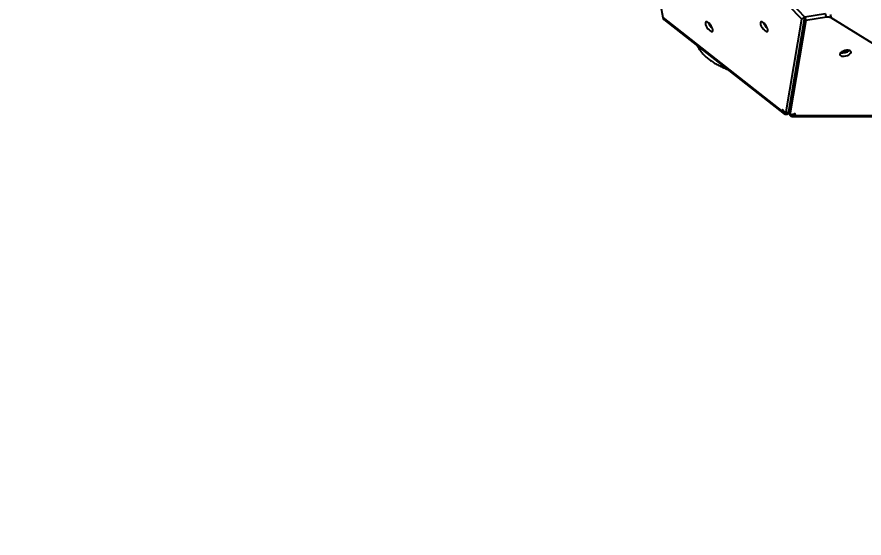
# Model space of a CAD drawing. Header units: millimetres. Extents: x -4720 to 4364, y -4819 to 4363.
# Drawn here: x -1610 to -951, y -916 to -511 of the extents above; entities that cross this region are included whole.
import ezdxf

# ---------------------------------------------------------------- set-up
doc = ezdxf.new("R2010")
doc.units = ezdxf.units.MM
for name, color, linetype in [('DIKOM_ОБЪЕКТ', 7, 'Continuous'), ('DIKOM_РАЗМЕР_ЗОНА', 7, 'Continuous'), ('DIKOM_РАЗМЕР_ОБЪЕКТА', 7, 'Continuous')]:
    doc.layers.add(name, color=color, linetype=linetype)
doc.styles.add('style1', font='arial.ttf', dxfattribs={"width": 0.8})
doc.dimstyles.new('1-50', dxfattribs={"dimtxt": 300, "dimasz": 200, "dimexe": 100, "dimexo": 0, "dimgap": 100, "dimtad": 1, "dimdec": 0, "dimtxsty": 'style1', "dimcen": 0, "dimclrd": 7, "dimclre": 7, "dimadec": 1, "dimazin": 2, "dimtfac": 1, "dimtdec": 0, "dimtmove": 0, "dimatfit": 3, "dimfxl": 0, "dimlwd": 25, "dimlwe": 18, "dimarcsym": 0})

# ---------------------------------------------------------------- blocks, each defined once
blk = doc.blocks.new('*D9')
at = {"layer": 'Defpoints', "color": 0, "transparency": 16777216}
for p in [(-2136.5, 115.24), (2863.5, 115.24), (2863.5, -2539.25)]:
    blk.add_point(p, dxfattribs=at)
at = {"layer": 'DIKOM_РАЗМЕР_ОБЪЕКТА', "color": 7, "lineweight": 18, "transparency": 16777216}
for p, q in [((-2136.5, 115.24), (-2136.5, -2639.25)), ((2863.5, 115.24), (2863.5, -2639.25))]:
    blk.add_line(p, q, dxfattribs=at)
at = {"layer": 'DIKOM_РАЗМЕР_ОБЪЕКТА', "color": 7, "lineweight": 25, "transparency": 16777216}
blk.add_line((-1936.5, -2539.25), (2663.5, -2539.25), dxfattribs=at)
at = {"layer": 'DIKOM_РАЗМЕР_ОБЪЕКТА', "color": 7, "transparency": 16777216}
for points in [[(-1936.5, -2505.92), (-1936.5, -2572.58), (-2136.5, -2539.25)], [(2663.5, -2505.92), (2663.5, -2572.58), (2863.5, -2539.25)]]:
    blk.add_solid(points, dxfattribs=at)
at = {"layer": 'DIKOM_РАЗМЕР_ОБЪЕКТА', "color": 0, "transparency": 16777216, "insert": (363.5, -2286.08), "char_height": 300, "attachment_point": 5, "style": 'style1'}
blk.add_mtext('{\\fArial|b0|i0|c204|p34;5000}', dxfattribs=at)
blk = doc.blocks.new('*D10')
at = {"layer": 'Defpoints', "color": 0, "transparency": 16777216}
for p in [(-2674.62, 2212.87), (-210.39, 2212.87), (582.24, -1937.13)]:
    blk.add_point(p, dxfattribs=at)
at = {"layer": 'DIKOM_РАЗМЕР_ОБЪЕКТА', "color": 7, "lineweight": 18, "transparency": 16777216}
for p, q in [((-210.39, 2212.87), (-2774.62, 2212.87)), ((582.24, -1937.13), (-2774.62, -1937.13))]:
    blk.add_line(p, q, dxfattribs=at)
at = {"layer": 'DIKOM_РАЗМЕР_ОБЪЕКТА', "color": 7, "lineweight": 25, "transparency": 16777216}
blk.add_line((-2674.62, -1737.13), (-2674.62, 2012.87), dxfattribs=at)
at = {"layer": 'DIKOM_РАЗМЕР_ОБЪЕКТА', "color": 7, "transparency": 16777216}
for points in [[(-2707.95, 2012.87), (-2641.28, 2012.87), (-2674.62, 2212.87)], [(-2707.95, -1737.13), (-2641.28, -1737.13), (-2674.62, -1937.13)]]:
    blk.add_solid(points, dxfattribs=at)
at = {"layer": 'DIKOM_РАЗМЕР_ОБЪЕКТА', "color": 0, "transparency": 16777216, "insert": (-2927.79, 137.87), "char_height": 300, "attachment_point": 5, "rotation": 90, "style": 'style1'}
blk.add_mtext('4150', dxfattribs=at)
blk = doc.blocks.new('*D11')
at = {"layer": 'Defpoints', "color": 0, "transparency": 16777216}
for p in [(4363.5, 125.31), (-3636.5, 115.24), (4363.5, -4719.28)]:
    blk.add_point(p, dxfattribs=at)
at = {"layer": 'DIKOM_РАЗМЕР_ЗОНА', "color": 7, "lineweight": 18, "transparency": 16777216}
for p, q in [((4363.5, 125.31), (4363.5, -4819.28)), ((-3636.5, 115.24), (-3636.5, -4819.28))]:
    blk.add_line(p, q, dxfattribs=at)
at = {"layer": 'DIKOM_РАЗМЕР_ЗОНА', "color": 7, "lineweight": 25, "transparency": 16777216}
blk.add_line((-3436.5, -4719.28), (4163.5, -4719.28), dxfattribs=at)
at = {"layer": 'DIKOM_РАЗМЕР_ЗОНА', "color": 7, "transparency": 16777216}
for points in [[(-3436.5, -4685.94), (-3436.5, -4752.61), (-3636.5, -4719.28)], [(4163.5, -4685.94), (4163.5, -4752.61), (4363.5, -4719.28)]]:
    blk.add_solid(points, dxfattribs=at)
at = {"layer": 'DIKOM_РАЗМЕР_ЗОНА', "color": 0, "transparency": 16777216, "insert": (363.5, -4466.1), "char_height": 300, "attachment_point": 5, "style": 'style1'}
blk.add_mtext('8000', dxfattribs=at)
blk = doc.blocks.new('*D12')
at = {"layer": 'Defpoints', "color": 0, "transparency": 16777216}
for p in [(-4269.79, 4362.87), (248.26, 4362.87), (248.26, -4087.13)]:
    blk.add_point(p, dxfattribs=at)
at = {"layer": 'DIKOM_РАЗМЕР_ЗОНА', "color": 7, "lineweight": 18, "transparency": 16777216}
for p, q in [((248.26, 4362.87), (-4369.79, 4362.87)), ((248.26, -4087.13), (-4369.79, -4087.13))]:
    blk.add_line(p, q, dxfattribs=at)
at = {"layer": 'DIKOM_РАЗМЕР_ЗОНА', "color": 7, "lineweight": 25, "transparency": 16777216}
blk.add_line((-4269.79, -3887.13), (-4269.79, 4162.87), dxfattribs=at)
at = {"layer": 'DIKOM_РАЗМЕР_ЗОНА', "color": 7, "transparency": 16777216}
for points in [[(-4303.12, 4162.87), (-4236.45, 4162.87), (-4269.79, 4362.87)], [(-4303.12, -3887.13), (-4236.45, -3887.13), (-4269.79, -4087.13)]]:
    blk.add_solid(points, dxfattribs=at)
at = {"layer": 'DIKOM_РАЗМЕР_ЗОНА', "color": 0, "transparency": 16777216, "insert": (-4522.96, 137.87), "char_height": 300, "attachment_point": 5, "rotation": 90, "style": 'style1'}
blk.add_mtext('8450', dxfattribs=at)

msp = doc.modelspace()

# ---------------------------------------------------------------- linework, layer by layer
at = {"layer": 'DIKOM_ОБЪЕКТ'}
for p, q in [((-1008.2, -499.88), (-997.44, -511.07)), ((-1109.38, -501.56), (-1107.68, -511.43)), ((-1010.48, -501.46), (-999.72, -512.64)), ((-1107.68, -511.43), (-1014.32, -584.72)), ((-1106.81, -513), (-1013.22, -586.46)), ((-1012.02, -586.13), (-999.72, -512.64)), ((-1009.73, -584.55), (-997.44, -511.07)), ((-997.34, -511.1), (-1009.64, -584.59)), ((-999.72, -512.64), (-997.44, -511.07)), ((-981.24, -508.67), (-997.34, -511.1)), ((-997.34, -511.1), (-996.64, -513.65)), ((-980.54, -511.23), (-996.64, -513.65)), ((-980.54, -511.23), (-981.24, -508.67)), ((-977.66, -509.07), (-976.96, -511.63)), ((-869.51, -577.81), (-976.96, -511.63)), ((-996.64, -513.65), (-1008.94, -587.14)), ((-1006.09, -562.75), (-1005.96, -562.59)), ((-1005.73, -561.25), (-1005.85, -561.35)), ((-1014.36, -583.22), (-1014.71, -583.47)), ((-1014.32, -584.72), (-1014.71, -583.47)), ((-1013.56, -584.19), (-1014.32, -584.72)), ((-1014.13, -583.47), (-1012.02, -586.13)), ((-1009.73, -584.55), (-1012.02, -586.13)), ((-1010.77, -585.27), (-1011.16, -586.67)), ((-1009.49, -583.7), (-1010.2, -586.25)), ((-1009.64, -584.59), (-1008.94, -587.14)), ((-1009.49, -583.7), (-1009.6, -583.74)), ((-1010.2, -586.25), (-1011.16, -586.67)), ((-1008.94, -587.14), (-1005.61, -586.25)), ((-1008.65, -587.48), (-1008.8, -587.1)), ((-1008.53, -587.03), (-1008.65, -587.48)), ((-1007.54, -588.38), (-876.03, -588.37)), ((-1006.14, -586.39), (-1005.84, -587.48)), ((-1004.96, -586.65), (-1005.84, -587.48)), ((-1005.84, -587.48), (-874.63, -587.47)), ((-1005.08, -586.19), (-1004.96, -586.65))]:
    msp.add_line(p, q, dxfattribs=at)
at = {"layer": 'DIKOM_ОБЪЕКТ', "flags": 128}
for points in [[(-1073.97, -518.08), (-1073.35, -519.17), (-1072.6, -520.21), (-1071.78, -521.11), (-1070.96, -521.8), (-1070.2, -522.23), (-1069.56, -522.35), (-1069.1, -522.17), (-1068.86, -521.69), (-1068.84, -520.96), (-1069.06, -520.02), (-1069.5, -518.97), (-1070.12, -517.88), (-1070.87, -516.84), (-1071.69, -515.94), (-1072.51, -515.25), (-1073.27, -514.83), (-1073.91, -514.7), (-1074.37, -514.88), (-1074.61, -515.36), (-1074.63, -516.1), (-1074.41, -517.03), (-1073.97, -518.08)], [(-1031.21, -518.09), (-1030.59, -519.18), (-1029.84, -520.21), (-1029.02, -521.11), (-1028.2, -521.81), (-1027.44, -522.23), (-1026.8, -522.36), (-1026.34, -522.17), (-1026.1, -521.69), (-1026.08, -520.96), (-1026.3, -520.03), (-1026.74, -518.97), (-1027.36, -517.88), (-1028.11, -516.85), (-1028.93, -515.95), (-1029.75, -515.26), (-1030.51, -514.83), (-1031.15, -514.7), (-1031.61, -514.89), (-1031.85, -515.37), (-1031.87, -516.1), (-1031.65, -517.03), (-1031.21, -518.09)], [(-966.67, -541.47), (-965.42, -541.24), (-964.21, -540.85), (-963.12, -540.31), (-962.25, -539.69), (-961.67, -539.02), (-961.42, -538.36), (-961.52, -537.76), (-961.97, -537.28), (-962.73, -536.94), (-963.74, -536.79), (-964.91, -536.83), (-966.15, -537.05), (-967.37, -537.45), (-968.45, -537.98), (-969.32, -538.61), (-969.9, -539.28), (-970.15, -539.94), (-970.05, -540.54), (-969.6, -541.02), (-968.84, -541.35), (-967.84, -541.5), (-966.67, -541.47)]]:
    msp.add_lwpolyline(points, dxfattribs=at)
at = {"layer": 'DIKOM_ОБЪЕКТ'}
for centre, radius, start, end in [((-1105.26, -511.12), 2.44, 187.44901, 230.40349), ((-979.34, -516.73), 5.63, 64.96917, 102.29286), ((-1063.47, -510.02), 10.33, 211.5802, 230.42791), ((-1062.12, -511.89), 10.62, 200.37963, 228.85319), ((-1020.71, -510.02), 10.33, 211.60636, 230.42057), ((-1019.36, -511.89), 10.62, 200.38119, 228.85162), ((-967.99, -531.15), 7.81, 258.65279, 312.13683), ((-965.92, -530.94), 6.98, 254.05278, 292.13343)]:
    msp.add_arc(centre, radius, start, end, dxfattribs=at)
for centre, major_axis, ratio, start_param, end_param in [((-1014.2, -583.87), (-0.5, 0.788), 0.307925, 5.042962, 7.137357), ((-1009.69, -586.65), (0.733, -0.17), 0.588443, 0.859089, 2.469278), ((-1005.68, -586.65), (0.863, 0.314), 0.395487, 5.539475, 7.63387)]:
    msp.add_ellipse(centre, major_axis=major_axis, ratio=ratio, start_param=start_param, end_param=end_param, dxfattribs=at)
for points, knots in [([(-1081.02, -533.25), (-1080.81, -533.66), (-1080.2, -534.88), (-1078.91, -536.79), (-1077.14, -539.02), (-1075.06, -541.18), (-1072.7, -543.26), (-1070.08, -545.23), (-1067.25, -547.06), (-1064.27, -548.72), (-1061.15, -550.2), (-1058.92, -551.17), (-1057.71, -551.59), (-1057.59, -551.63)], [0, 0, 0, 0, 0.048054, 0.141795, 0.240042, 0.343015, 0.449968, 0.559196, 0.668409, 0.776528, 0.883328, 0.988983, 1, 1, 1, 1]), ([(-1011.16, -586.67), (-1011.53, -586.76), (-1012.22, -586.94), (-1013.09, -586.63), (-1013.85, -585.93), (-1014.16, -585.14), (-1014.32, -584.72)], [0, 0, 0, 0, 0.273188, 0.500019, 0.730407, 1, 1, 1, 1]), ([(-1005.84, -587.48), (-1006.16, -587.76), (-1006.74, -588.26), (-1007.55, -588.44), (-1008.2, -588.25), (-1008.49, -587.75), (-1008.65, -587.48)], [0, 0, 0, 0, 0.273198, 0.500016, 0.730406, 1, 1, 1, 1])]:
    msp.add_open_spline(points, degree=3, knots=knots, dxfattribs=at)

# ---------------------------------------------------------------- dimensions: what is measured, and where the dimension line sits
at = {"layer": 'DIKOM_РАЗМЕР_ЗОНА'}
dim = msp.add_linear_dim(base=(-4269.79, 4362.87), p1=(248.26, -4087.13), p2=(248.26, 4362.87), angle=90, dimstyle='1-50', dxfattribs=at)
dim.commit()
dim.dimension.update_dxf_attribs({"geometry": '*D12', "text_midpoint": (-4269.79, 137.87), "dimtype": 160})
dim = msp.add_linear_dim(base=(4363.5, -4719.28), p1=(-3636.5, 115.24), p2=(4363.5, 125.31), dimstyle='1-50', dxfattribs=at)
dim.commit()
dim.dimension.update_dxf_attribs({"geometry": '*D11', "text_midpoint": (363.5, -4719.28), "dimtype": 160})
at = {"layer": 'DIKOM_РАЗМЕР_ОБЪЕКТА'}
dim = msp.add_linear_dim(base=(-2674.62, 2212.87), p1=(582.24, -1937.13), p2=(-210.39, 2212.87), angle=90, dimstyle='1-50', dxfattribs=at)
dim.commit()
dim.dimension.update_dxf_attribs({"geometry": '*D10', "text_midpoint": (-2674.62, 137.87), "dimtype": 160})
dim = msp.add_linear_dim(base=(2863.5, -2539.25), p1=(-2136.5, 115.24), p2=(2863.5, 115.24), text='{\\fArial|b0|i0|c204|p34;<>}', dimstyle='1-50', dxfattribs=at)
dim.commit()
dim.dimension.update_dxf_attribs({"geometry": '*D9', "text_midpoint": (363.5, -2539.25), "dimtype": 160})

doc.saveas('drawing.dxf')
